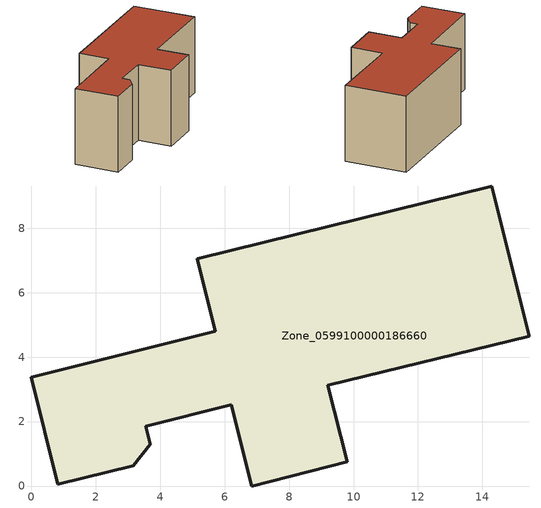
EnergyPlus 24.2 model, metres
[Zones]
Zone_0599100000186660
 floor ground (C_G): 0.82,0.05 0,3.37 5.71,4.81 5.15,7.05 14.29,9.31 15.45,4.65 9.2,3.13 9.81,0.75 6.84,0 6.2,2.52 3.55,1.85 3.69,1.29 3.17,0.63 z0
 wall outside (C_F): 0,3.37 0.82,0.05 3.17,0.63 3.69,1.29 3.55,1.85 6.2,2.52 6.84,0 9.81,0.75 9.2,3.13 15.45,4.65 14.29,9.31 5.15,7.05 5.71,4.81 0,3.37 z0:5.91
 roof outside (C_R): 3.17,0.63 3.69,1.29 3.55,1.85 6.2,2.52 6.84,0 9.81,0.75 9.2,3.13 15.45,4.65 14.29,9.31 5.15,7.05 5.71,4.81 0,3.37 0.82,0.05 z5.91
[BUILDING]
Pand.0599100000186660: North Axis=0; Terrain=City; Loads Convergence Tolerance Value=0.04; Temperature Convergence Tolerance Value=0.4; Solar Distribution=FullExterior; Maximum Number of Warmup Days=25; Minimum Number of Warmup Days=1
[Site:Location]
Rotterdam.The.Hague.AP_ZH_NLD Design_Conditions: Latitude=51.96; Longitude=4.45; Time Zone=1; Elevation=-4.5
[SITE:GROUNDTEMPERATURE:BUILDINGSURFACE]
18, 18, 18, 18, 18, 18, 18, 18, 18, 18, 18, 18
[MATERIAL] Thermal Absorptance=0.9; Solar Absorptance=0.7; Visible Absorptance=0.7
Name | Roughness | Thickness | Conductivity | Density | Specific Heat
G.TI.1965-1974 | MediumSmooth | 0.15 | 0.882353 | 540 | 1210
F.TI.1965-1974 | Rough | 0.3 | 0.697674 | 1920 | 840
R.TI.1965-1974 | MediumRough | 0.2 | 0.232558 | 1500 | 1000
[CONSTRUCTION]
C_G: G.TI.1965-1974
C_F: F.TI.1965-1974
C_R: R.TI.1965-1974
[ZONE]
Zone_0599100000186660: Type=1; Multiplier=1; Ceiling Height=Autocalculate; Volume=Autocalculate; Floor Area=autocalculate; Part of Total Floor Area=Yes
[ZONEINFILTRATION:DESIGNFLOWRATE]
Infil_Zone_0599100000186660: Zone or ZoneList or Space or SpaceList=Zone_0599100000186660; Schedule=AlwaysOn; Design Flow Rate Calculation Method=Flow/Area; Flow Rate per Floor Area=0.003; Constant Term Coefficient=1; Temperature Term Coefficient=0; Velocity Term Coefficient=0; Velocity Squared Term Coefficient=0
[HVACTEMPLATE:ZONE:IDEALLOADSAIRSYSTEM]
Zone_0599100000186660: Maximum Heating Supply Air Temperature=50; Minimum Cooling Supply Air Temperature=13; Maximum Heating Supply Air Humidity Ratio=0.0156; Minimum Cooling Supply Air Humidity Ratio=0.0077; Heating Limit=NoLimit; Cooling Limit=NoLimit; Dehumidification Control Type=ConstantSensibleHeatRatio; Cooling Sensible Heat Ratio=0.7; Dehumidification Setpoint=60; Humidification Control Type=None; Humidification Setpoint=30; Outdoor Air Method=None; Outdoor Air Flow Rate per Person=0.00944; Outdoor Air Flow Rate per Zone Floor Area=0; Outdoor Air Flow Rate per Zone=0; Demand Controlled Ventilation Type=None; Outdoor Air Economizer Type=NoEconomizer; Heat Recovery Type=None; Sensible Heat Recovery Effectiveness=0.7; Latent Heat Recovery Effectiveness=0.65
[ZONECONTROL:THERMOSTAT]
ThermostatControl_Zone_0599100000186660: Zone or ZoneList=Zone_0599100000186660; Control Type Schedule=DualSetpointControlType; Control 1=Thermostat_Zone_0599100000186660; Temperature Difference Between Cutout And Setpoint=0
[THERMOSTATSETPOINT:DUALSETPOINT]
Thermostat_Zone_0599100000186660: Heating Setpoint Temperature Schedule=HeatingSetpoint_Zone_0599100000186660; Cooling Setpoint Temperature Schedule=CoolingSetpoint_Zone_0599100000186660
[SCHEDULE:COMPACT]
HeatingSetpoint_Zone_0599100000186660: Through: 12/31, For: AllDays, Until: 24:00, 21
CoolingSetpoint_Zone_0599100000186660: Through: 12/31, For: AllDays, Until: 24:00, 24
DualSetpointControlType: Through: 12/31, For: AllDays, Until: 24:00, 4
AlwaysOn: Through: 12/31, For: AllDays, Until: 24:00, 1
